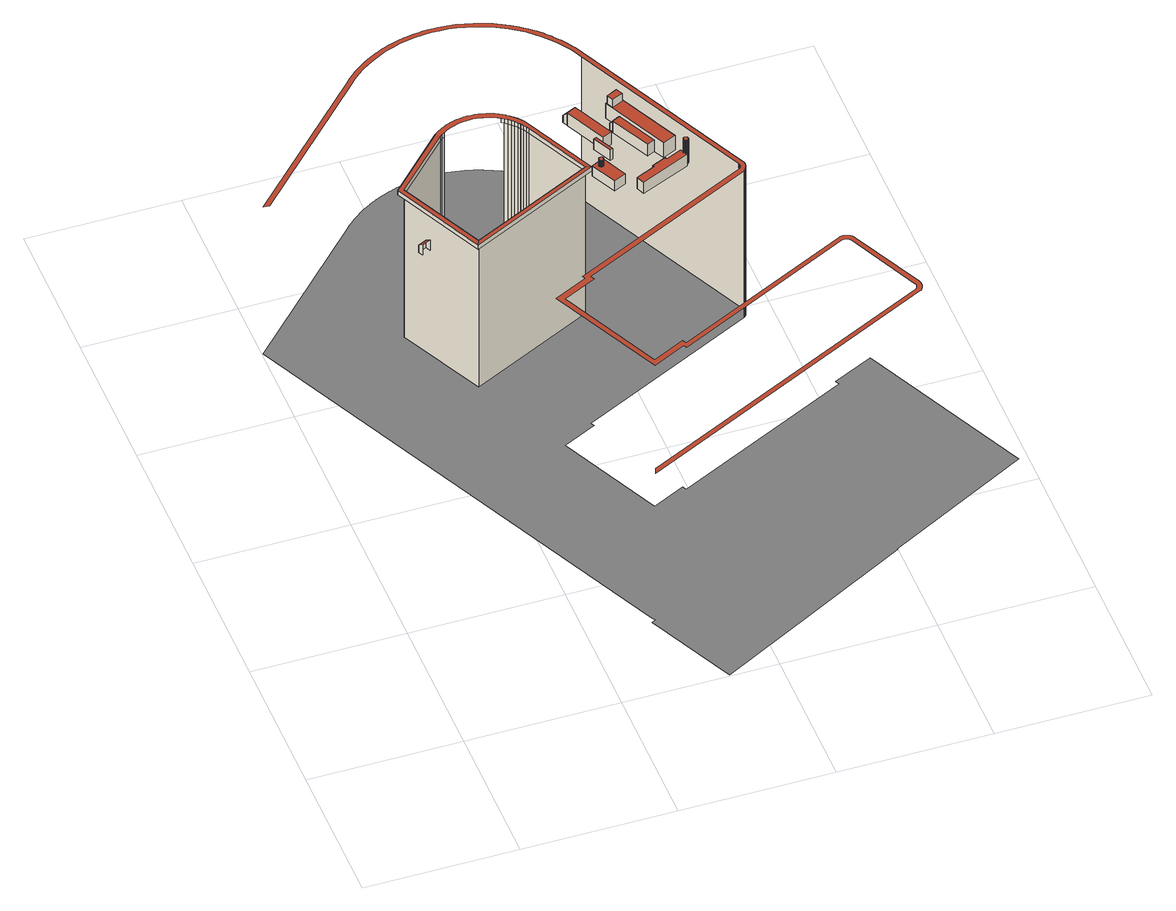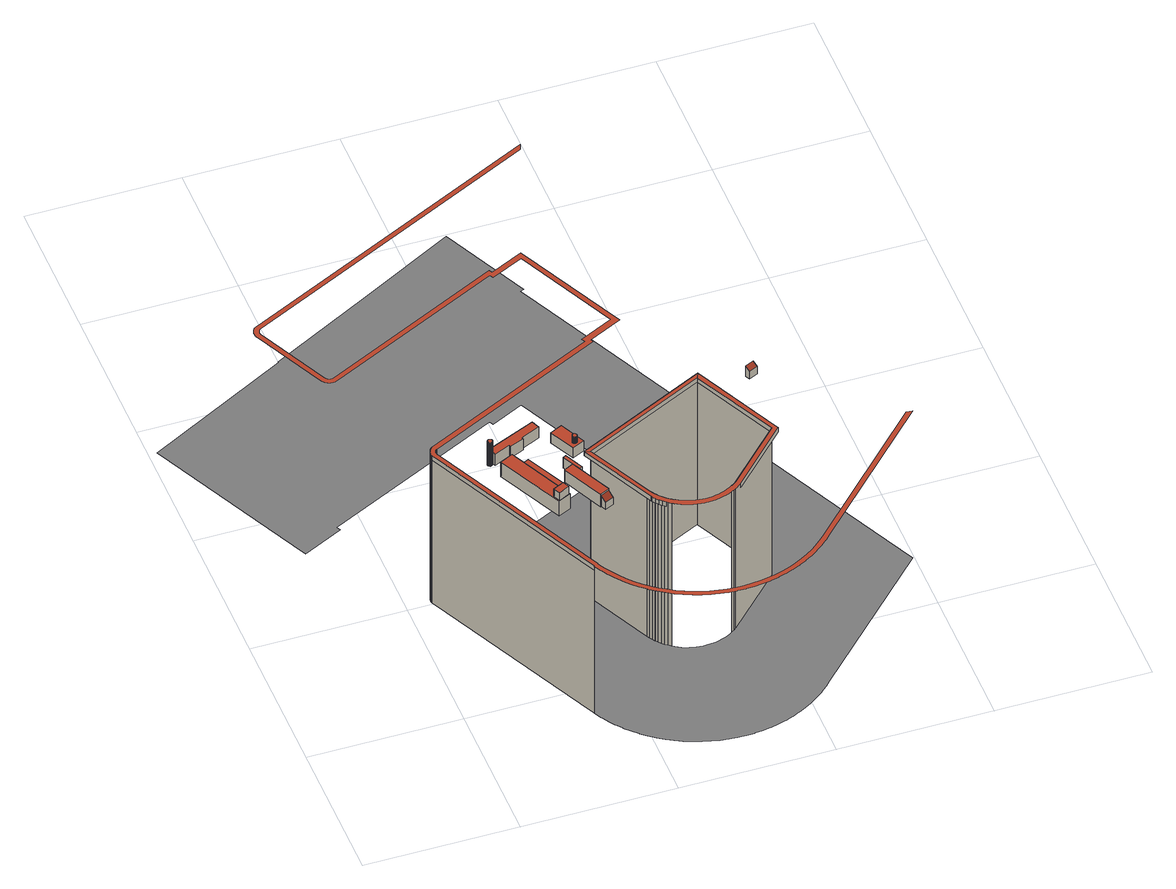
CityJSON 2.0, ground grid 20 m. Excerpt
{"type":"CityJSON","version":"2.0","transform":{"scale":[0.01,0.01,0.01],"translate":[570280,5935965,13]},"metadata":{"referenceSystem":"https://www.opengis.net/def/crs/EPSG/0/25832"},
"CityObjects":{
"building1":{"type":"Building","attributes":{"Grundfläche 2D":"3166.415687","Grundhöhe NN":"13.246"},"children":["building1-1","building1-2","building1-3","building1-4","building1-5","building1-6","building1-7","building1-8","building1-9","building1-10","building1-11"],"geometry":[{"type":"MultiSurface","lod":"3","boundaries":[[[0,1,2,3,4,5]],[[6,7,8,9]],[[10,11,7,6]],[[7,12,13,8]],[[11,14,12,7]],[[15,16,3,2,17,18]],[[5,19,20,0]],[[12,21,22,13]],[[14,23,21,12]],[[21,24,25,22]],[[23,26,24,21]],[[27,6,9,28]],[[29,10,6,27]],[[9,0,20,28]],[[13,22,25,30,31,32,33,34,35,36,37,38,39,40,41,42,43,44,45,46,47,48,49,50,51,52,53,54,55,56,57,58,59,60,61,62,63,28,20,64,65,66,67,68,69,70,71,72,73,74,75,76,77,78,79,80,81,82,83,84,85,86,87,88,89,90,91,92,93,94,95,96,97,98,99,100,101,102,103,104,105,106,107,108,109,110,111,112,113,18,17,2,1,0,9,8]],[[114,115,50,49]],[[115,116,51,50]],[[117,118,116,115]],[[116,119,52,51]],[[118,120,119,116]],[[119,121,53,52]],[[120,122,121,119]],[[121,123,124,55,54,53]],[[121,122,125,126,124,123]],[[124,127,56,55]],[[126,128,127,124]],[[127,129,57,56]],[[128,130,129,127]],[[129,131,58,57]],[[130,132,131,129]],[[133,73,72,134]],[[131,135,59,58]],[[132,136,135,131]],[[137,61,60,59,135,138]],[[135,136,139,140,137,138]],[[134,72,71,70,141,142]],[[137,143,62,61]],[[140,144,143,137]],[[143,145,63,62]],[[144,146,145,143]],[[141,70,69,68,147,148]],[[147,68,67,66,149,150]],[[149,66,65,64,151,152]],[[145,27,28,63]],[[146,29,27,145]],[[19,151,64,20]],[[153,154,155,156,157,158,159,160,161,162,163,164,165,166,167,168,169,170,171,172,173,174,175,176,177,178,179,180,181,182,183,184,185,186,187,188,189,190,191,192,193,194,195,196,197,198,199,200,201,202,203,204,205,206,207,208,209,210,211,212,213,214,215,216,217,218,219,220,221,222,223,224,225,226,227,228,229,230,231,232,233,234,235,236,237,238,239,240,241,242,243,244,245,246,247,248,249,250,251,252,253,254,255,256,257,258,259,260,261,262,263,264,265,266,267,268,269,270,271,272,273,274,275,276,277,278,279,280,281,282,283,284,285,286,287,288,289],[29,146,144,140,139,136,132,130,128,126,125,122,120,118,117,290,291,292,293,294,295,296,297,298,299,300,301,302,303,304,305,306,307,308,309,26,23,14,11,10]],[[310,311,312,313,314,315,316,317]],[[318,314,313,319]],[[313,312,320,319],[321,322,323,324]],[[311,325,320,312]],[[325,318,319,320]],[[326,327,328,329,330,331,332,333,334,335,336,337,338,339,340,341,342,343,344,345,346,347,348,349,350,351,352,353,354,355,356,357,358,359,360,361,362,363,364,365,366,367,368,369,370,371,372,373,374,375,376,377,378,379,380,381,382,383,384,385,386,387,388,389,390,391,392,393,394,395,396,397,398,399,400,401,402,403,404,405,406,407,408,409,410,411,412,413,414,415,416,417,418,419,420,421,422,423,424,425,426,427,428,429,430,431,432,433,434,435,436,437,438,439,440,441,442,443,444,445,446,447,448,449,450,451,452,453,454,455,456,457,458,459,460,461,462,463,464,465,466,467,468,469,470,471,472,473,474,475,476,477,478,479,480,481,482,483,484,485,486,487,488,489,490,491,492,493,494,495,496,497,498,499,500,501,502,503,504,505,506,507,508,509,510,511,512,513,514,515,516,517,518,519,520,521,522,523,524,525,526,527,528,529,530,531,532,533,534,535,536,537,538,539,540,541,542,543,544,545,546,547,548,549,550,551,552,553,554,555,556,557,558,559,560,561,562,563,564,565,566,567,568,569,570,571,572,573,574,575,576,577,578,579,580,581,582,583,584,585,586,587,588,589,590,591,592,593,594,595,596,597,598,599,600,601,602,603,604,605,606,607,608,609,610,611,612,613,614,615,616,617,618,619,620,621,622,623,624,625,626,627,628,629,630,631,632,633,634,635,636,637,638,639,640,641,642,643,644,645,646,647,648,649,650,651,652,653,654,655,656,657,658,659,660,661,662,663,664,665,666,667,668,669,670,671,672]],[[673,674,240,239]],[[674,673,445,444]],[[675,676,601,600]],[[677,675,600,599]],[[678,677,599,598]],[[679,678,598,597]],[[680,681,679,597,596,595]],[[682,680,595,594]],[[683,682,594,593]],[[684,685,683,593,592,591]],[[686,684,591,590]],[[687,688,686,590,589,588]],[[689,690,691,413,412,411]],[[271,691,690,689,273,272]],[[692,693,687,588,587,586]],[[694,692,586,585]],[[691,695,414,413]],[[695,691,271,270]],[[696,694,585,584]],[[697,696,584,583]],[[695,698,415,414]],[[699,697,583,582]],[[698,695,270,269]],[[700,699,582,581]],[[701,700,581,580]],[[702,701,580,579]],[[698,703,416,415]],[[703,698,269,268]],[[704,702,579,578]],[[705,704,578,577]],[[706,705,577,576]],[[707,706,576,575]],[[708,707,575,574]],[[703,709,710,418,417,416]],[[711,708,574,573]],[[266,710,709,703,268,267]],[[712,711,573,572]],[[713,712,572,571]],[[714,713,571,570]],[[715,716,714,570,569,568]],[[717,718,715,568,567,566]],[[710,719,720,420,419,418]],[[264,720,719,710,266,265]],[[720,721,421,420]],[[721,720,264,263]],[[721,722,723,423,422,421]],[[261,723,722,721,263,262]],[[724,424,423,723]],[[724,723,261,260]],[[724,725,726,426,425,424]],[[258,726,725,724,260,259]],[[726,727,427,426]],[[727,726,258,257]],[[727,728,428,427]],[[728,727,257,256]],[[728,729,429,428]],[[729,728,256,255]],[[729,730,430,429]],[[730,729,255,254]],[[431,430,730,731]],[[731,730,254,253]],[[731,732,432,431]],[[732,731,253,252]],[[732,733,433,432]],[[733,732,252,251]],[[734,434,433,733]],[[734,733,251,250]],[[734,735,435,434]],[[735,734,250,249]],[[735,736,436,435]],[[736,735,249,248]],[[736,737,437,436]],[[737,736,248,247]],[[737,738,739,439,438,437]],[[245,739,738,737,247,246]],[[739,740,741,441,440,439]],[[243,741,740,739,245,244]],[[742,443,442,441,741,743]],[[241,742,743,741,243,242]],[[742,674,444,443]],[[674,742,241,240]]],"semantics":{"surfaces":[{"type":"WallSurface"},{"type":"RoofSurface"},{"type":"GroundSurface"}],"values":[0,0,0,0,0,0,0,0,0,0,0,0,0,1,1,0,0,0,0,0,0,0,0,0,0,0,0,0,0,0,0,0,0,0,0,0,0,0,0,0,0,0,0,0,0,0,2,0,0,1,0,0,1,0,0,0,0,0,0,0,0,0,0,0,0,0,0,0,0,0,0,0,0,0,0,0,0,0,0,0,0,0,0,0,0,0,0,0,0,0,0,0,0,0,0,0,0,0,0,0,0,0,0,0,0,0,0,0,0,0,0,0,0,0,0,0,0,0,0,0,0,0,0,0,0,0,0,0,0,0,0,0,0,0]}}]},
"building1-1":{"type":"BuildingInstallation","parents":["building1"],"geometry":[{"type":"MultiSurface","lod":"3","boundaries":[[[744,745,746,747]],[[748,749,744,747]],[[749,750,745,744]],[[750,751,746,745]]],"semantics":{"surfaces":[{"type":"RoofSurface"},{"type":"WallSurface"}],"values":[0,1,1,1]}}]},
"building1-2":{"type":"BuildingInstallation","parents":["building1"],"geometry":[{"type":"MultiSurface","lod":"3","boundaries":[[[752,753,754,755,756,757,758,759,760,761,762,763,764,765,766,767,768,769,770,771,772,773,774,775,776,777,778,779,780,781,782,783,784,785,786,787,788,789,790,791,792,793,794,795,796,797,798,799,800,801,802,803,804,805,806,807,808,809,810,811,812,813,814,815,816,817,818,819,820,821,822,823,824,825,826,827,828,829,830,831,832,833,834,835,836,837,838,839,840,841,842,843,844,845,846]],[[755,754,847,848,849]],[[755,849,756]],[[757,756,849,850,851]],[[758,757,851,852]],[[759,758,852,853]],[[760,759,853,854]],[[761,760,854,855]],[[762,761,855,856]],[[763,762,856,857]],[[764,763,857,858]],[[765,764,858,859]],[[766,765,859,860]],[[861,768,767,766,860,862]],[[769,768,861,863]],[[770,769,863,864]],[[865,771,770,864,866]],[[771,865,772]],[[773,772,865,867,868]],[[774,773,868,869]],[[870,775,774,869,871]],[[775,870,776]],[[777,776,870,872]],[[778,777,872,873]],[[779,778,873,874]],[[780,779,874,875]],[[781,780,875,876]],[[782,781,876,877]],[[878,783,782,877,879]],[[783,878,784]],[[785,784,878,880]],[[786,785,880,881]],[[787,786,881,882]],[[788,787,882,883]],[[789,788,883,884]],[[790,789,884,885]],[[791,790,885,886]],[[792,791,886,887]],[[793,792,887,888]],[[794,793,888,889]],[[794,889,890]],[[794,890,795]],[[796,795,890,891,892]],[[797,796,892,893]],[[894,798,797,893,895]],[[798,894,799]],[[894,896,799]],[[800,799,896,897]],[[801,800,897,898]],[[802,801,898,899]],[[802,899,900]],[[802,900,803]],[[804,803,900,901,902]],[[805,804,902,903]],[[806,805,903,904]],[[807,806,904,905]],[[808,807,905,906]],[[809,808,906,907]],[[810,809,907,908]],[[811,810,908,909]],[[811,909,910]],[[811,910,812]],[[910,911,812]],[[813,812,911,912]],[[814,813,912,913]],[[815,814,913,914]],[[915,817,816,815,914,916]],[[818,817,915,917]],[[818,917,918]],[[818,918,819]],[[918,919,819]],[[920,821,820,819,919,921]],[[922,822,821,920,923]],[[822,922,823]],[[824,823,922,924]],[[825,824,924,925]],[[826,825,925,926]],[[826,926,927]],[[826,927,827]],[[828,827,927,928]],[[828,928,929]],[[828,929,829]],[[929,930,829]],[[830,829,930,931]],[[831,830,931,932]],[[832,831,932,933]],[[833,832,933,934]],[[834,833,934,935]],[[835,834,935,936]],[[836,835,936,937]],[[837,836,937,938]],[[838,837,938,939]],[[839,838,939,940]],[[840,839,940,941]],[[841,840,941,942]],[[842,841,942,943]],[[843,842,943,944]],[[844,843,944,945]],[[845,844,945,946]],[[845,946,947]],[[845,947,846]],[[947,948,846]],[[949,753,752,846,948,950]],[[754,753,949,847]]],"semantics":{"surfaces":[{"type":"RoofSurface"},{"type":"WallSurface"}],"values":[0,1,1,1,1,1,1,1,1,1,1,1,1,1,1,1,1,1,1,1,1,1,1,1,1,1,1,1,1,1,1,1,1,1,1,1,1,1,1,1,1,1,1,1,1,1,1,1,1,1,1,1,1,1,1,1,1,1,1,1,1,1,1,1,1,1,1,1,1,1,1,1,1,1,1,1,1,1,1,1,1,1,1,1,1,1,1,1,1,1,1,1,1,1,1,1,1,1,1,1,1,1,1,1]}}]},
"building1-3":{"type":"BuildingInstallation","parents":["building1"],"geometry":[{"type":"MultiSurface","lod":"3","boundaries":[[[951,952,953,954],[847,949,950,948,947,946,945,944,943,942,941,940,939,938,937,936,935,934,933,932,931,930,929,928,927,926,925,924,922,923,920,921,919,918,917,915,916,914,913,912,911,910,909,908,907,906,905,904,903,902,901,900,899,898,897,896,894,895,893,892,891,890,889,888,887,886,885,884,883,882,881,880,878,879,877,876,875,874,873,872,870,871,869,868,867,865,866,864,863,861,862,860,859,858,857,856,855,854,853,852,851,850,849,848]],[[955,956,954,953]],[[956,957,951,954]],[[958,952,951,957]],[[953,952,958,955]]],"semantics":{"surfaces":[{"type":"RoofSurface"},{"type":"WallSurface"}],"values":[0,1,1,1,1]}}]},
"building1-4":{"type":"BuildingInstallation","parents":["building1"],"geometry":[{"type":"MultiSurface","lod":"3","boundaries":[[[959,960,961,962]],[[963,964,960,959]],[[964,965,961,960]],[[965,966,962,961]],[[966,963,959,962]]],"semantics":{"surfaces":[{"type":"RoofSurface"},{"type":"WallSurface"}],"values":[0,1,1,1,1]}}]},
"building1-5":{"type":"BuildingInstallation","parents":["building1"],"geometry":[{"type":"MultiSurface","lod":"3","boundaries":[[[967,968,969,970]],[[971,972,970,969]],[[972,973,967,970]],[[973,974,968,967]]],"semantics":{"surfaces":[{"type":"RoofSurface"},{"type":"WallSurface"}],"values":[0,1,1,1]}}]},
"building1-6":{"type":"BuildingInstallation","parents":["building1"],"geometry":[{"type":"MultiSurface","lod":"3","boundaries":[[[975,976,977,978,979,980]],[[981,982,978,977]],[[979,978,982,983]],[[971,969,968,974,984,976,975,980,979,983]],[[981,977,976,984]]],"semantics":{"surfaces":[{"type":"RoofSurface"},{"type":"WallSurface"}],"values":[0,1,1,1,1]}}]},
"building1-7":{"type":"BuildingInstallation","parents":["building1"],"geometry":[{"type":"MultiSurface","lod":"3","boundaries":[[[985,986,987,988,989,990,991,992,993,994,995,996,997,998,999,1000,1001,1002]],[[997,996,1003,1004]],[[1004,1005,1006,999,998,997]],[[1006,1007,1000,999]],[[1008,1009,987,986]],[[1009,1010,988,987]],[[1010,1011,1012,990,989,988]],[[991,990,1012,1013]],[[1013,1014,992,991]],[[993,992,1014,1015]],[[1015,1016,994,993]],[[1016,1017,995,994]],[[1017,1003,996,995]]],"semantics":{"surfaces":[{"type":"RoofSurface"},{"type":"WallSurface"}],"values":[0,1,1,1,1,1,1,1,1,1,1,1,1]}}]},
"building1-8":{"type":"BuildingInstallation","parents":["building1"],"geometry":[{"type":"MultiSurface","lod":"3","boundaries":[[[1018,1019,1020,1021]],[[1022,1023,1018,1021]],[[1023,1024,1019,1018]],[[1024,1025,1020,1019]]],"semantics":{"surfaces":[{"type":"RoofSurface"},{"type":"WallSurface"}],"values":[0,1,1,1]}}]},
"building1-9":{"type":"BuildingInstallation","parents":["building1"],"geometry":[{"type":"MultiSurface","lod":"3","boundaries":[[[1026,1027,317,316,1028,1029]],[[1022,1021,1020,1025,1030,1026,1029,1028,316,315]],[[1030,1031,1027,1026]],[[1031,310,317,1027]]],"semantics":{"surfaces":[{"type":"RoofSurface"},{"type":"WallSurface"}],"values":[0,1,1,1]}}]},
"building1-10":{"type":"BuildingInstallation","parents":["building1"],"geometry":[{"type":"MultiSurface","lod":"3","boundaries":[[[1032,1033,1034,1035]],[[1035,1034,322,321]],[[1032,1035,321,324]],[[1033,1032,324,323]],[[1034,1033,323,322]]],"semantics":{"surfaces":[{"type":"RoofSurface"},{"type":"WallSurface"}],"values":[0,1,1,1,1]}}]},
"building1-11":{"type":"BuildingInstallation","parents":["building1"],"geometry":[{"type":"MultiSurface","lod":"3","boundaries":[[[1036,1037,1038,1039,1040,1041,1042,1043,1044,1045,1046,1047,1048,1049,1050,1051,1052,1053,1054,1055,1056,1057,1058,1059,1060,1061,1062,1063,1064,1065,1066,1067,1068,1069,1070,1071,1072,1073,1074,1075,1076,1077,1078,1079,1080,1081,1082,1083,1084,1085,1086,1087,1088,1089,1090,1091,1092,1093,1094,1095,1096,1097,1098,1099,1100,1101,1102,1103,1104,1105,1106,1107,1108,1109,1110,1111,1112,1113,1114,1115,1116,1117,1118,1119,1120,1121,1122,1123,1124,1125,1126,1127,1128]],[[1001,1000,1037,1036]],[[1129,1038,1037,1000,1007]],[[1129,1130,1039,1038]],[[1130,1131,1040,1039]],[[1131,1132,1041,1040]],[[1132,1133,1042,1041]],[[1133,1134,1043,1042]],[[1134,1135,1044,1043]],[[1135,1136,1045,1044]],[[1136,1137,1046,1045]],[[1137,1138,1047,1046]],[[1002,1001,1036,1128]],[[1138,1139,1048,1047]],[[1139,1140,1049,1048]],[[1140,1141,1050,1049]],[[1141,1142,1051,1050]],[[1142,1143,1052,1051]],[[1143,1144,1053,1052]],[[1144,1145,1054,1053]],[[1145,1146,1055,1054]],[[1146,1147,1056,1055]],[[1147,1148,1057,1056]],[[1148,1149,1058,1057]],[[1149,1150,1059,1058]],[[1150,1151,1060,1059]],[[1151,1152,1061,1060]],[[1152,1153,1062,1061]],[[1153,1154,1063,1062]],[[1154,1155,1064,1063]],[[1155,1156,1065,1064]],[[1156,1157,1066,1065]],[[1157,1158,1067,1066]],[[1158,1159,1068,1067]],[[1159,1160,1069,1068]],[[1160,1161,1070,1069]],[[1161,1162,1163,1072,1071,1070]],[[1163,1164,1073,1072]],[[1164,1165,1074,1073]],[[1165,1166,1075,1074]],[[1166,1167,1076,1075]],[[1167,1168,1077,1076]],[[1168,1169,1078,1077]],[[1169,1170,1171,1080,1079,1078]],[[1171,1172,1081,1080]],[[1172,1173,1082,1081]],[[1173,1174,1083,1082]],[[1174,1175,1084,1083]],[[1175,1176,1085,1084]],[[1176,1177,1086,1085]],[[1177,1178,1087,1086]],[[1178,1179,1088,1087]],[[1179,1180,1089,1088]],[[1180,1181,1090,1089]],[[1181,1182,1091,1090]],[[1182,1183,1092,1091]],[[1183,1184,1093,1092]],[[1184,1185,1094,1093]],[[1185,1186,1095,1094]],[[1186,1187,1096,1095]],[[1187,1188,1097,1096]],[[1188,1189,1098,1097]],[[1189,1190,1099,1098]],[[1190,1191,1100,1099]],[[1191,1192,1101,1100]],[[1192,1193,1102,1101]],[[1193,1194,1103,1102]],[[1194,1195,1104,1103]],[[1195,1196,1105,1104]],[[1196,1197,1106,1105]],[[1197,1198,1107,1106]],[[1198,1199,1108,1107]],[[1199,1200,1109,1108]],[[1200,1201,1110,1109]],[[1201,1202,1111,1110]],[[1202,1203,1112,1111]],[[1203,1204,1113,1112]],[[1204,1205,1114,1113]],[[1205,1206,1115,1114]],[[1206,1207,1116,1115]],[[1207,1208,1117,1116]],[[1208,1209,1118,1117]],[[1209,1210,1211,1120,1119,1118]],[[1211,1212,1121,1120]],[[1212,1213,1122,1121]],[[1213,1214,1123,1122]],[[1214,1215,1124,1123]],[[1215,1216,1125,1124]],[[1008,986,1126,1125,1216]],[[986,985,1127,1126]],[[985,1002,1128,1127]]],"semantics":{"surfaces":[{"type":"RoofSurface"},{"type":"WallSurface"}],"values":[0,1,1,1,1,1,1,1,1,1,1,1,1,1,1,1,1,1,1,1,1,1,1,1,1,1,1,1,1,1,1,1,1,1,1,1,1,1,1,1,1,1,1,1,1,1,1,1,1,1,1,1,1,1,1,1,1,1,1,1,1,1,1,1,1,1,1,1,1,1,1,1,1,1,1,1,1,1,1,1,1,1,1,1,1,1,1,1,1,1,1]}}]}
},
"vertices":[
[2206,5670,2425],[1626,6882,2425],[1623,6888,2425],[1623,6888,2356],[1626,6882,2356],[2206,5670,2356],[2239,5748,2356],[1702,6870,2356],[1702,6870,2425],[2239,5748,2425],[2239,5748,25],[1702,6870,25],[2415,7600,2356],[2415,7600,2425],[2415,7600,25],[2372,7654,2356],[2366,7648,2356],[2366,7648,2425],[2372,7654,2425],[3941,6499,2356],[3941,6499,2425],[2448,7626,2356],[2448,7626,2425],[2448,7626,25],[2483,7650,2356],[2483,7650,2425],[2483,7650,25],[3866,6525,2356],[3866,6525,2425],[3866,6525,25],[2519,7672,2425],[2557,7692,2425],[2596,7709,2425],[2636,7724,2425],[2676,7736,2425],[2718,7746,2425],[2759,7753,2425],[2802,7757,2425],[2844,7759,2425],[2886,7758,2425],[2929,7754,2425],[2971,7748,2425],[3012,7739,2425],[3053,7728,2425],[3093,7714,2425],[3132,7697,2425],[3170,7679,2425],[3170,7678,2425],[3206,7657,2425],[3207,7657,2425],[3242,7634,2425],[3276,7608,2425],[3307,7581,2425],[3308,7580,2425],[3338,7551,2425],[3338,7550,2425],[3366,7520,2425],[3367,7519,2425],[3392,7487,2425],[3393,7486,2425],[3402,7473,2425],[3417,7451,2425],[3439,7414,2425],[3457,7379,2425],[3457,7511,2425],[3448,7524,2425],[3445,7528,2425],[3419,7561,2425],[3416,7565,2425],[3389,7596,2425],[3385,7599,2425],[3356,7629,2425],[3352,7632,2425],[3317,7662,2425],[3283,7688,2425],[3280,7691,2425],[3241,7717,2425],[3204,7738,2425],[3201,7740,2425],[3163,7759,2425],[3159,7761,2425],[3120,7777,2425],[3116,7779,2425],[3076,7793,2425],[3072,7794,2425],[3031,7806,2425],[3027,7807,2425],[2985,7816,2425],[2981,7816,2425],[2935,7823,2425],[2892,7827,2425],[2889,7827,2425],[2845,7828,2425],[2842,7828,2425],[2799,7826,2425],[2796,7826,2425],[2752,7822,2425],[2749,7821,2425],[2706,7814,2425],[2704,7814,2425],[2660,7804,2425],[2658,7803,2425],[2616,7790,2425],[2614,7790,2425],[2572,7774,2425],[2570,7774,2425],[2529,7755,2425],[2527,7755,2425],[2487,7734,2425],[2486,7733,2425],[2447,7710,2425],[2446,7709,2425],[2409,7683,2425],[2408,7682,2425],[3207,7657,2356],[3242,7634,2356],[3276,7608,2356],[3242,7634,25],[3276,7608,25],[3307,7581,2356],[3307,7581,25],[3308,7580,2356],[3308,7580,25],[3338,7551,2356],[3338,7550,2356],[3338,7551,25],[3338,7550,25],[3366,7520,2356],[3366,7520,25],[3367,7519,2356],[3367,7519,25],[3392,7487,2356],[3392,7487,25],[3317,7662,2356],[3352,7632,2356],[3393,7486,2356],[3393,7486,25],[3417,7451,2356],[3402,7473,2356],[3402,7473,25],[3417,7451,25],[3385,7599,2356],[3356,7629,2356],[3439,7414,2356],[3439,7414,25],[3457,7379,2356],[3457,7379,25],[3416,7565,2356],[3389,7596,2356],[3445,7528,2356],[3419,7561,2356],[3457,7511,2356],[3448,7524,2356],[2834,1271,25],[21,7157,25],[1678,8852,25],[1746,8921,25],[1748,8923,25],[1749,8924,25],[1827,8994,25],[1828,8996,25],[1830,8997,25],[1912,9062,25],[1914,9063,25],[1915,9064,25],[2001,9124,25],[2003,9125,25],[2005,9126,25],[2094,9180,25],[2096,9181,25],[2098,9182,25],[2191,9230,25],[2192,9231,25],[2194,9232,25],[2290,9275,25],[2292,9275,25],[2293,9276,25],[2392,9312,25],[2395,9314,25],[2496,9344,25],[2497,9344,25],[2499,9345,25],[2601,9369,25],[2603,9369,25],[2605,9370,25],[2710,9387,25],[2818,9398,25],[2820,9399,25],[2925,9403,25],[2927,9403,25],[2929,9403,25],[3034,9401,25],[3038,9400,25],[3142,9392,25],[3144,9391,25],[3146,9391,25],[3249,9376,25],[3251,9375,25],[3253,9375,25],[3356,9353,25],[3357,9353,25],[3359,9352,25],[3460,9324,25],[3462,9323,25],[3464,9323,25],[3563,9288,25],[3567,9287,25],[3663,9246,25],[3665,9245,25],[3667,9245,25],[3760,9198,25],[3764,9196,25],[3855,9143,25],[3856,9142,25],[3945,9083,25],[3947,9082,25],[3948,9081,25],[4032,9018,25],[4033,9017,25],[4034,9015,25],[4114,8947,25],[4115,8946,25],[4117,8944,25],[4192,8871,25],[4194,8868,25],[4264,8790,25],[4265,8789,25],[4267,8787,25],[4332,8705,25],[4334,8702,25],[4394,8616,25],[4395,8614,25],[4396,8612,25],[4450,8523,25],[4451,8521,25],[4452,8520,25],[4500,8426,25],[4501,8425,25],[4502,8423,25],[4503,8421,25],[5675,5969,25],[5676,5965,25],[5677,5961,25],[5678,5956,25],[5678,5952,25],[5679,5947,25],[5679,5943,25],[5680,5938,25],[5680,5929,25],[5679,5921,25],[5679,5920,25],[5678,5911,25],[5677,5903,25],[5675,5895,25],[5674,5894,25],[5672,5886,25],[5672,5885,25],[5669,5878,25],[5668,5877,25],[5665,5870,25],[5665,5869,25],[5660,5861,25],[5656,5854,25],[5656,5853,25],[5651,5847,25],[5651,5846,25],[5646,5840,25],[5645,5839,25],[5640,5833,25],[5639,5832,25],[5633,5827,25],[5632,5826,25],[5630,5824,25],[5627,5822,25],[3289,4704,25],[3313,4654,25],[2868,4442,25],[3517,3083,25],[3946,3288,25],[3971,3236,25],[6307,4352,25],[6282,4404,25],[6807,4655,25],[7883,2403,25],[5991,1411,25],[5994,1403,25],[4661,701,25],[3372,18,25],[2810,1194,25],[2860,1217,25],[3207,7657,25],[3206,7657,25],[3170,7678,25],[3170,7679,25],[3132,7697,25],[3093,7714,25],[3053,7728,25],[3012,7739,25],[2971,7748,25],[2929,7754,25],[2886,7758,25],[2844,7759,25],[2802,7757,25],[2759,7753,25],[2718,7746,25],[2676,7736,25],[2636,7724,25],[2596,7709,25],[2557,7692,25],[2519,7672,25],[4761,6572,2356],[4829,6429,2356],[4829,6429,2594],[4407,7314,2594],[4407,7314,2356],[4508,7101,2356],[4508,7101,2541],[4761,6572,2541],[4575,7394,2356],[4575,7394,2594],[4998,6509,2594],[4465,7221,2594],[4424,7308,2594],[4565,7375,2594],[4606,7289,2594],[4998,6509,2356],[6914,3155,2425],[6917,3158,2425],[6919,3161,2425],[6923,3164,2425],[6925,3168,2425],[6928,3171,2425],[6931,3175,2425],[6933,3179,2425],[6935,3182,2425],[6938,3187,2425],[6940,3189,2425],[6943,3194,2425],[6944,3197,2425],[6946,3203,2425],[6947,3205,2425],[6949,3211,2425],[6950,3213,2425],[6952,3220,2425],[6953,3222,2425],[6954,3228,2425],[6955,3230,2425],[6956,3237,2425],[6956,3239,2425],[6957,3246,2425],[6957,3247,2425],[6957,3255,2425],[6957,3264,2425],[6957,3270,2425],[6957,3273,2425],[6956,3278,2425],[6956,3282,2425],[6955,3287,2425],[6954,3291,2425],[6952,3295,2425],[6951,3299,2425],[6950,3304,2425],[6949,3307,2425],[6947,3312,2425],[6479,4290,2425],[6476,4295,2425],[6471,4302,2425],[6467,4308,2425],[6466,4309,2425],[6460,4316,2425],[6454,4322,2425],[6449,4326,2425],[6447,4328,2425],[6443,4331,2425],[6440,4333,2425],[6435,4337,2425],[6433,4338,2425],[6428,4341,2425],[6425,4343,2425],[6420,4346,2425],[6417,4347,2425],[6412,4349,2425],[6409,4351,2425],[6404,4353,2425],[6401,4354,2425],[6395,4355,2425],[6392,4356,2425],[6387,4358,2425],[6383,4358,2425],[6378,4359,2425],[6374,4360,2425],[6369,4360,2425],[6366,4361,2425],[6361,4361,2425],[6357,4361,2425],[6352,4361,2425],[6348,4361,2425],[6343,4360,2425],[6339,4360,2425],[6334,4359,2425],[6330,4359,2425],[6325,4357,2425],[6321,4357,2425],[6313,4354,2425],[6307,4352,2425],[3971,3236,2425],[3946,3288,2425],[3517,3083,2425],[2868,4442,2425],[3313,4654,2425],[3289,4704,2425],[5627,5822,2425],[5630,5824,2425],[5632,5826,2425],[5633,5827,2425],[5639,5832,2425],[5640,5833,2425],[5645,5839,2425],[5646,5840,2425],[5651,5846,2425],[5651,5847,2425],[5656,5853,2425],[5656,5854,2425],[5660,5861,2425],[5665,5869,2425],[5665,5870,2425],[5668,5877,2425],[5669,5878,2425],[5672,5885,2425],[5672,5886,2425],[5674,5894,2425],[5675,5895,2425],[5677,5903,2425],[5678,5911,2425],[5679,5920,2425],[5679,5921,2425],[5680,5929,2425],[5680,5938,2425],[5679,5943,2425],[5679,5947,2425],[5678,5952,2425],[5678,5956,2425],[5677,5961,2425],[5676,5965,2425],[5675,5969,2425],[4503,8421,2425],[4502,8423,2425],[4501,8425,2425],[4500,8426,2425],[4452,8520,2425],[4451,8521,2425],[4450,8523,2425],[4396,8612,2425],[4395,8614,2425],[4394,8616,2425],[4334,8702,2425],[4332,8705,2425],[4267,8787,2425],[4265,8789,2425],[4264,8790,2425],[4194,8868,2425],[4192,8871,2425],[4117,8944,2425],[4115,8946,2425],[4114,8947,2425],[4034,9015,2425],[4033,9017,2425],[4032,9018,2425],[3948,9081,2425],[3947,9082,2425],[3945,9083,2425],[3856,9142,2425],[3855,9143,2425],[3764,9196,2425],[3760,9198,2425],[3667,9245,2425],[3665,9245,2425],[3663,9246,2425],[3567,9287,2425],[3563,9288,2425],[3464,9323,2425],[3462,9323,2425],[3460,9324,2425],[3359,9352,2425],[3357,9353,2425],[3356,9353,2425],[3253,9375,2425],[3251,9375,2425],[3249,9376,2425],[3146,9391,2425],[3144,9391,2425],[3142,9392,2425],[3038,9400,2425],[3034,9401,2425],[2929,9403,2425],[2927,9403,2425],[2925,9403,2425],[2820,9399,2425],[2818,9398,2425],[2710,9387,2425],[2605,9370,2425],[2603,9369,2425],[2601,9369,2425],[2499,9345,2425],[2497,9344,2425],[2496,9344,2425],[2395,9314,2425],[2392,9312,2425],[2293,9276,2425],[2292,9275,2425],[2290,9275,2425],[2194,9232,2425],[2192,9231,2425],[2191,9230,2425],[2098,9182,2425],[2096,9181,2425],[2094,9180,2425],[2005,9126,2425],[2003,9125,2425],[2001,9124,2425],[1915,9064,2425],[1914,9063,2425],[1912,9062,2425],[1830,8997,2425],[1828,8996,2425],[1827,8994,2425],[1749,8924,2425],[1748,8923,2425],[1746,8921,2425],[1678,8852,2425],[21,7157,2425],[95,7146,2425],[1721,8810,2425],[1790,8879,2425],[1867,8949,2425],[1950,9014,2425],[2036,9074,2425],[2126,9128,2425],[2219,9177,2425],[2314,9219,2425],[2413,9256,2425],[2513,9286,2425],[2615,9310,2425],[2719,9327,2425],[2823,9338,2425],[2928,9342,2425],[3032,9340,2425],[3137,9331,2425],[3241,9316,2425],[3343,9294,2425],[3444,9266,2425],[3543,9231,2425],[3640,9190,2425],[3733,9144,2425],[3824,9091,2425],[3911,9033,2425],[3995,8970,2425],[4074,8901,2425],[4149,8828,2425],[4219,8750,2425],[4284,8667,2425],[4344,8581,2425],[4398,8492,2425],[4447,8399,2425],[4447,8397,2425],[4448,8395,2425],[5610,5964,2425],[5612,5957,2425],[5613,5948,2425],[5614,5947,2425],[5614,5943,2425],[5614,5942,2425],[5614,5939,2425],[5614,5934,2425],[5614,5933,2425],[5614,5929,2425],[5614,5928,2425],[5614,5925,2425],[5613,5923,2425],[5613,5920,2425],[5612,5918,2425],[5612,5915,2425],[5611,5914,2425],[5610,5911,2425],[5610,5909,2425],[5608,5906,2425],[5608,5905,2425],[5606,5902,2425],[5606,5900,2425],[5604,5898,2425],[5603,5896,2425],[5602,5894,2425],[5601,5892,2425],[5599,5890,2425],[5598,5889,2425],[5596,5886,2425],[5595,5885,2425],[5593,5883,2425],[5592,5882,2425],[5589,5879,2425],[5588,5878,2425],[5586,5876,2425],[3196,4734,2425],[3213,4697,2425],[2774,4487,2425],[3490,2989,2425],[3927,3198,2425],[3946,3158,2425],[6332,4299,2425],[6337,4301,2425],[6338,4301,2425],[6339,4302,2425],[6343,4302,2425],[6344,4302,2425],[6348,4303,2425],[6349,4303,2425],[6353,4303,2425],[6355,4303,2425],[6359,4303,2425],[6360,4303,2425],[6364,4302,2425],[6365,4302,2425],[6369,4301,2425],[6370,4301,2425],[6374,4300,2425],[6375,4300,2425],[6379,4299,2425],[6380,4298,2425],[6383,4297,2425],[6385,4296,2425],[6388,4295,2425],[6390,4294,2425],[6393,4293,2425],[6394,4292,2425],[6397,4290,2425],[6399,4289,2425],[6401,4287,2425],[6403,4286,2425],[6405,4284,2425],[6407,4283,2425],[6409,4280,2425],[6410,4279,2425],[6413,4277,2425],[6414,4275,2425],[6416,4273,2425],[6417,4272,2425],[6418,4271,2425],[6419,4267,2425],[6889,3284,2425],[6891,3279,2425],[6892,3275,2425],[6893,3270,2425],[6894,3265,2425],[6894,3260,2425],[6894,3256,2425],[6894,3251,2425],[6894,3246,2425],[6893,3242,2425],[6892,3237,2425],[6890,3232,2425],[6888,3228,2425],[6886,3224,2425],[6884,3219,2425],[6882,3215,2425],[6879,3212,2425],[6876,3208,2425],[6873,3204,2425],[6870,3201,2425],[6869,3201,2425],[6866,3198,2425],[2891,1298,2425],[2860,1217,2425],[6891,3145,2425],[4503,8421,2356],[5675,5969,2356],[5588,5878,2356],[5586,5876,2356],[5589,5879,2356],[5592,5882,2356],[5593,5883,2356],[5596,5886,2356],[5595,5885,2356],[5598,5889,2356],[5599,5890,2356],[5602,5894,2356],[5601,5892,2356],[5603,5896,2356],[5606,5900,2356],[5604,5898,2356],[5627,5822,2356],[5630,5824,2356],[5632,5826,2356],[5608,5905,2356],[5606,5902,2356],[5608,5906,2356],[5633,5827,2356],[5610,5909,2356],[5610,5911,2356],[5639,5832,2356],[5611,5914,2356],[5612,5915,2356],[5612,5918,2356],[5613,5920,2356],[5640,5833,2356],[5613,5923,2356],[5614,5925,2356],[5614,5928,2356],[5614,5929,2356],[5614,5933,2356],[5645,5839,2356],[5646,5840,2356],[5614,5934,2356],[5614,5939,2356],[5614,5942,2356],[5614,5943,2356],[5613,5948,2356],[5614,5947,2356],[5610,5964,2356],[5612,5957,2356],[5651,5846,2356],[5651,5847,2356],[5656,5853,2356],[5656,5854,2356],[5660,5861,2356],[5665,5869,2356],[5665,5870,2356],[5668,5877,2356],[5669,5878,2356],[5672,5885,2356],[5672,5886,2356],[5674,5894,2356],[5675,5895,2356],[5677,5903,2356],[5678,5911,2356],[5679,5920,2356],[5679,5921,2356],[5680,5929,2356],[5680,5938,2356],[5679,5943,2356],[5679,5947,2356],[5678,5952,2356],[5678,5956,2356],[5676,5965,2356],[5677,5961,2356],
[1633,5911,2479],[1524,5859,2479],[1553,5797,2522],[1662,5849,2522],[1662,5849,2356],[1633,5911,2356],[1524,5859,2356],[1553,5797,2356],
[4016,6426,2619],[4015,6425,2619],[4013,6424,2619],[4011,6424,2619],[4009,6422,2619],[4008,6421,2619],[4006,6420,2619],[4005,6419,2619],[4003,6418,2619],[4002,6416,2619],[4001,6415,2619],[4000,6413,2619],[3998,6411,2619],[3998,6410,2619],[3997,6408,2619],[3996,6406,2619],[3996,6404,2619],[3995,6402,2619],[3995,6400,2619],[3995,6398,2619],[3994,6396,2619],[3994,6395,2619],[3995,6393,2619],[3995,6391,2619],[3995,6389,2619],[3996,6387,2619],[3996,6385,2619],[3997,6383,2619],[3999,6380,2619],[4000,6378,2619],[4001,6377,2619],[4003,6375,2619],[4004,6374,2619],[4006,6372,2619],[4007,6371,2619],[4009,6370,2619],[4010,6369,2619],[4012,6368,2619],[4014,6367,2619],[4016,6367,2619],[4019,6366,2619],[4021,6365,2619],[4023,6365,2619],[4025,6365,2619],[4027,6365,2619],[4029,6365,2619],[4031,6366,2619],[4033,6366,2619],[4035,6366,2619],[4037,6367,2619],[4040,6369,2619],[4042,6370,2619],[4044,6371,2619],[4045,6372,2619],[4047,6373,2619],[4048,6375,2619],[4049,6376,2619],[4051,6378,2619],[4052,6379,2619],[4053,6381,2619],[4054,6383,2619],[4054,6384,2619],[4055,6386,2619],[4056,6388,2619],[4056,6390,2619],[4056,6392,2619],[4057,6394,2619],[4057,6396,2619],[4057,6398,2619],[4056,6400,2619],[4056,6401,2619],[4056,6403,2619],[4055,6405,2619],[4054,6409,2619],[4053,6411,2619],[4052,6412,2619],[4051,6414,2619],[4050,6416,2619],[4048,6417,2619],[4047,6418,2619],[4046,6420,2619],[4044,6421,2619],[4043,6422,2619],[4041,6423,2619],[4039,6424,2619],[4037,6425,2619],[4036,6425,2619],[4034,6426,2619],[4032,6426,2619],[4030,6427,2619],[4028,6427,2619],[4026,6427,2619],[4024,6427,2619],[4020,6427,2619],[4018,6426,2619],[4013,6424,2519],[4011,6424,2519],[4010,6423,2519],[4009,6422,2519],[4008,6421,2519],[4006,6420,2519],[4005,6419,2519],[4003,6418,2519],[4002,6416,2519],[4001,6415,2519],[4000,6413,2519],[3998,6411,2519],[3998,6410,2519],[3997,6408,2519],[3996,6404,2519],[3996,6406,2519],[3995,6402,2519],[3995,6400,2519],[3994,6397,2519],[3995,6398,2519],[3994,6396,2519],[3994,6395,2519],[3995,6393,2519],[3995,6389,2519],[3995,6391,2519],[3996,6387,2519],[3996,6385,2519],[3997,6383,2519],[3999,6380,2519],[4000,6378,2519],[4001,6377,2519],[4004,6374,2519],[4003,6375,2519],[4006,6372,2519],[4007,6371,2519],[4009,6370,2519],[4010,6369,2519],[4012,6368,2519],[4014,6367,2519],[4016,6367,2519],[4019,6366,2519],[4021,6365,2519],[4023,6365,2519],[4024,6365,2519],[4025,6365,2519],[4027,6365,2519],[4029,6365,2519],[4032,6366,2519],[4031,6366,2519],[4033,6366,2519],[4035,6366,2519],[4037,6367,2519],[4040,6369,2519],[4041,6369,2519],[4042,6370,2519],[4044,6371,2519],[4045,6372,2519],[4047,6373,2519],[4048,6375,2519],[4049,6376,2519],[4051,6378,2519],[4052,6379,2519],[4053,6381,2519],[4053,6382,2519],[4054,6383,2519],[4054,6384,2519],[4055,6386,2519],[4056,6388,2519],[4056,6392,2519],[4056,6390,2519],[4057,6394,2519],[4057,6395,2519],[4057,6396,2519],[4056,6400,2519],[4057,6398,2519],[4056,6403,2519],[4056,6401,2519],[4055,6405,2519],[4054,6409,2519],[4053,6411,2519],[4052,6412,2519],[4051,6414,2519],[4050,6415,2519],[4050,6416,2519],[4048,6417,2519],[4047,6418,2519],[4046,6420,2519],[4044,6421,2519],[4043,6422,2519],[4041,6423,2519],[4039,6424,2519],[4037,6425,2519],[4036,6425,2519],[4034,6426,2519],[4032,6426,2519],[4030,6427,2519],[4028,6427,2519],[4026,6427,2519],[4024,6427,2519],[4020,6427,2519],[4019,6426,2519],[4018,6426,2519],[4015,6425,2519],[4016,6426,2519],
[4244,6156,2519],[4080,6498,2519],[3918,6420,2519],[4081,6078,2519],[3918,6420,2356],[4081,6078,2356],[4244,6156,2356],[4080,6498,2356],
[4090,6846,2526],[4209,6598,2526],[4247,6616,2526],[4129,6865,2526],[4090,6846,2356],[4209,6598,2356],[4247,6616,2356],[4129,6865,2356],
[3904,7415,2469],[3936,7349,2538],[4048,7402,2538],[4017,7468,2469],[4048,7402,2356],[4017,7468,2356],[3904,7415,2356],[3936,7349,2356],
[3936,7349,2560],[3932,7346,2560],[4194,6798,2560],[4318,6858,2560],[4056,7406,2560],[4048,7402,2560],[4194,6798,2356],[4318,6858,2356],[4056,7406,2356],[3932,7346,2356],
[5020,6258,2538],[5019,6260,2538],[5016,6262,2538],[5016,6263,2538],[5008,6281,2538],[4996,6308,2538],[4787,6218,2538],[4777,6242,2538],[4592,6162,2538],[4602,6140,2538],[4350,6032,2538],[4396,5924,2538],[5042,6203,2538],[5031,6228,2538],[5022,6248,2538],[5022,6253,2538],[5021,6254,2538],[5020,6256,2538],[4396,5924,2356],[5042,6203,2356],[5031,6228,2356],[5022,6248,2356],[5022,6253,2356],[5019,6260,2356],[5016,6262,2356],[5016,6263,2356],[5008,6281,2356],[4996,6308,2356],[4787,6218,2356],[4777,6242,2356],[4592,6162,2356],[4602,6140,2356],[4350,6032,2356],
[4472,7153,2457],[4385,7111,2457],[4412,7054,2513],[4499,7096,2513],[4499,7096,2356],[4472,7153,2356],[4385,7111,2356],[4412,7054,2356],
[4404,7051,2541],[4657,6522,2541],[4499,7096,2541],[4412,7054,2541],[4404,7051,2356],[4657,6522,2356],
[4606,7289,2719],[4565,7375,2719],[4424,7308,2719],[4465,7221,2719],
[5021,6254,2738],[5022,6253,2738],[5023,6251,2738],[5024,6249,2738],[5025,6248,2738],[5027,6246,2738],[5028,6245,2738],[5030,6243,2738],[5033,6241,2738],[5034,6240,2738],[5036,6239,2738],[5038,6238,2738],[5040,6238,2738],[5042,6237,2738],[5044,6237,2738],[5046,6237,2738],[5048,6236,2738],[5050,6236,2738],[5052,6236,2738],[5054,6237,2738],[5056,6237,2738],[5059,6238,2738],[5061,6239,2738],[5063,6239,2738],[5065,6240,2738],[5067,6241,2738],[5068,6242,2738],[5071,6245,2738],[5073,6246,2738],[5074,6248,2738],[5075,6249,2738],[5076,6251,2738],[5077,6253,2738],[5078,6254,2738],[5079,6256,2738],[5080,6258,2738],[5080,6260,2738],[5081,6262,2738],[5081,6264,2738],[5081,6266,2738],[5081,6268,2738],[5081,6270,2738],[5081,6272,2738],[5081,6273,2738],[5080,6274,2738],[5080,6276,2738],[5079,6278,2738],[5078,6281,2738],[5077,6283,2738],[5076,6285,2738],[5075,6286,2738],[5074,6288,2738],[5072,6289,2738],[5071,6291,2738],[5069,6292,2738],[5068,6293,2738],[5066,6294,2738],[5065,6295,2738],[5063,6296,2738],[5061,6297,2738],[5059,6298,2738],[5057,6298,2738],[5055,6299,2738],[5053,6299,2738],[5051,6299,2738],[5047,6299,2738],[5045,6299,2738],[5044,6299,2738],[5040,6298,2738],[5038,6297,2738],[5036,6296,2738],[5034,6295,2738],[5033,6294,2738],[5031,6293,2738],[5029,6292,2738],[5028,6291,2738],[5027,6289,2738],[5025,6288,2738],[5024,6286,2738],[5023,6284,2738],[5022,6283,2738],[5021,6281,2738],[5020,6277,2738],[5019,6275,2738],[5019,6274,2738],[5018,6272,2738],[5018,6268,2738],[5018,6266,2738],[5018,6264,2738],[5019,6262,2738],[5019,6260,2738],[5020,6258,2738],[5020,6256,2738],[5023,6251,2356],[5024,6249,2356],[5025,6248,2356],[5027,6246,2356],[5028,6245,2356],[5030,6243,2356],[5033,6241,2356],[5034,6240,2356],[5036,6239,2356],[5038,6238,2356],[5040,6238,2356],[5042,6237,2356],[5044,6237,2356],[5046,6237,2356],[5048,6236,2356],[5050,6236,2356],[5052,6236,2356],[5054,6237,2356],[5056,6237,2356],[5059,6238,2356],[5061,6239,2356],[5063,6239,2356],[5065,6240,2356],[5067,6241,2356],[5068,6242,2356],[5071,6245,2356],[5073,6246,2356],[5074,6248,2356],[5075,6249,2356],[5076,6251,2356],[5077,6253,2356],[5078,6254,2356],[5079,6256,2356],[5080,6258,2356],[5080,6260,2356],[5081,6262,2356],[5081,6264,2356],[5081,6266,2356],[5081,6268,2356],[5081,6270,2356],[5081,6272,2356],[5081,6273,2356],[5080,6274,2356],[5080,6276,2356],[5079,6278,2356],[5078,6281,2356],[5077,6283,2356],[5076,6285,2356],[5075,6286,2356],[5074,6288,2356],[5072,6289,2356],[5071,6291,2356],[5069,6292,2356],[5068,6293,2356],[5066,6294,2356],[5065,6295,2356],[5063,6296,2356],[5061,6297,2356],[5059,6298,2356],[5057,6298,2356],[5055,6299,2356],[5053,6299,2356],[5051,6299,2356],[5047,6299,2356],[5045,6299,2356],[5044,6299,2356],[5040,6298,2356],[5038,6297,2356],[5036,6296,2356],[5034,6295,2356],[5033,6294,2356],[5031,6293,2356],[5029,6292,2356],[5028,6291,2356],[5027,6289,2356],[5025,6288,2356],[5024,6286,2356],[5023,6284,2356],[5022,6283,2356],[5021,6281,2356],[5020,6277,2356],[5019,6275,2356],[5019,6274,2356],[5018,6272,2356],[5018,6268,2356],[5018,6266,2356],[5018,6264,2356],[5019,6262,2356]
]}
